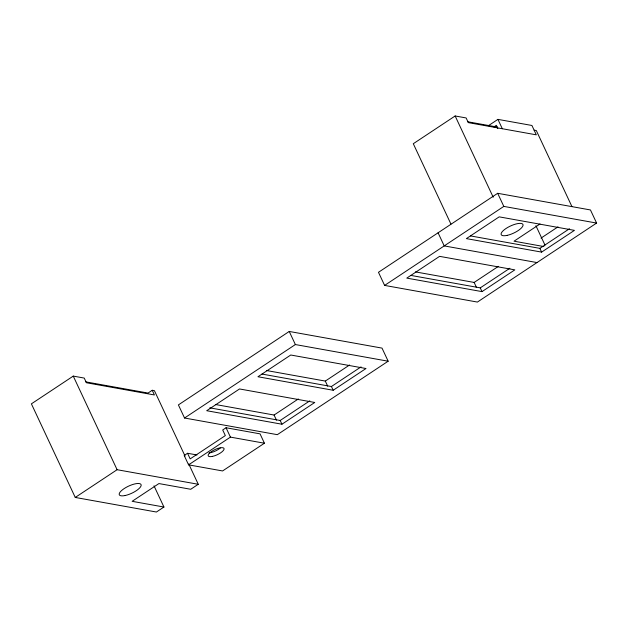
<?xml version="1.0" encoding="UTF-8"?>
<svg xmlns="http://www.w3.org/2000/svg" width="628" height="628" viewBox="0 0 628 628"><rect width="100%" height="100%" fill="white"/><g stroke="black" fill="none" stroke-linecap="round" stroke-linejoin="round"><path stroke-width="0.94" d="M488.27 125.773L497.925 119.375L531.924 125.474L536.312 134.839L468.315 122.625L466.117 117.946L455.151 115.976L413.295 143.718L450.943 224.078M85.785 381.879L148.035 393.057L152.219 390.278L154.417 394.965L86.413 382.75L84.223 378.072L73.256 376.101L31.4 403.843L75.25 497.447L156.411 512.024L163.939 507.031L154.017 485.837M493.883 126.958L496.332 125.333L497.839 128.544M289.233 331.451L178.399 404.903L184.538 418.012L277.325 434.67L388.159 361.21L382.02 348.108L289.233 331.451L295.372 344.552L388.159 361.21M497.674 193.298L378.472 272.301L384.611 285.41L477.398 302.068L596.6 223.066L590.461 209.956L497.674 193.298L503.813 206.4L596.6 223.066M184.538 418.012L295.372 344.552M384.611 285.41L503.813 206.4M75.25 497.447L117.106 469.713L198.26 484.282L188.745 463.974M187.544 453.275L184.192 455.488L188.581 464.853L222.579 470.953L264.435 443.219L260.047 433.854L226.049 427.747L222.704 429.968L225.334 435.589L190.174 458.887L187.544 453.275L196.988 454.97M540.009 223.976L514.034 241.191L543.911 246.561M188.581 464.853L230.437 437.112L264.435 443.219M215.357 404.487L274.075 415.037L298.331 398.953M266.586 370.536L325.304 381.078L349.568 365.001M415.43 271.893L474.148 282.435L498.404 266.351M541.022 238.106L558.009 226.849M209.776 407.831L280.19 420.477L309.808 400.845M261.97 374.053L331.419 386.518L361.037 366.893M410.814 275.402L480.263 287.875L509.873 268.242M470.411 235.9L539.86 248.366L569.478 228.741M281.948 424.222L314.761 402.47L239.527 388.96L206.706 410.712L281.948 424.222L280.19 420.477M333.178 390.263L365.991 368.518L290.756 355.008L257.943 376.753L333.178 390.263L331.419 386.518M482.014 291.62L514.827 269.867L439.592 256.357L406.779 278.11L482.014 291.62L480.263 287.875M541.619 252.111L574.432 230.366L499.197 216.856L466.384 238.609L541.619 252.111L539.86 248.366M198.26 484.282L190.731 489.275L158.923 483.568L132.139 501.317L163.939 507.031M534.122 130.153L536.312 130.553L571.888 206.494M467.679 121.754L497.368 127.084M536.995 262.567L444.216 245.909L438.077 232.8M152.219 390.278L154.417 390.679L185.024 456.022M497.925 119.375L502.314 128.732M535.912 225.711L545.01 245.14M455.151 115.976L493.208 197.223M474.148 282.435L476.534 287.538M325.304 381.078L327.698 386.181M274.075 415.037L276.469 420.14M226.049 427.747L230.437 437.112M73.256 376.101L117.106 469.713M220.318 448.023A8.737 2.834 -25.1 0 1 209.014 452.898M125.215 495.508A12.018 3.894 -25.1 0 0 141.167 484.942A12.018 3.894 -25.1 0 0 124.14 488.6A12.018 3.894 -25.1 0 0 125.215 495.508M212.492 456.391A8.737 2.834 -25.1 0 0 224.094 448.706A8.737 2.834 -25.1 0 0 211.714 451.367A8.737 2.834 -25.1 0 0 212.492 456.391M507.11 235.382A12.018 3.894 -25.1 0 0 523.061 224.816A12.018 3.894 -25.1 0 0 506.042 228.474A12.018 3.894 -25.1 0 0 507.11 235.382"/></g></svg>
